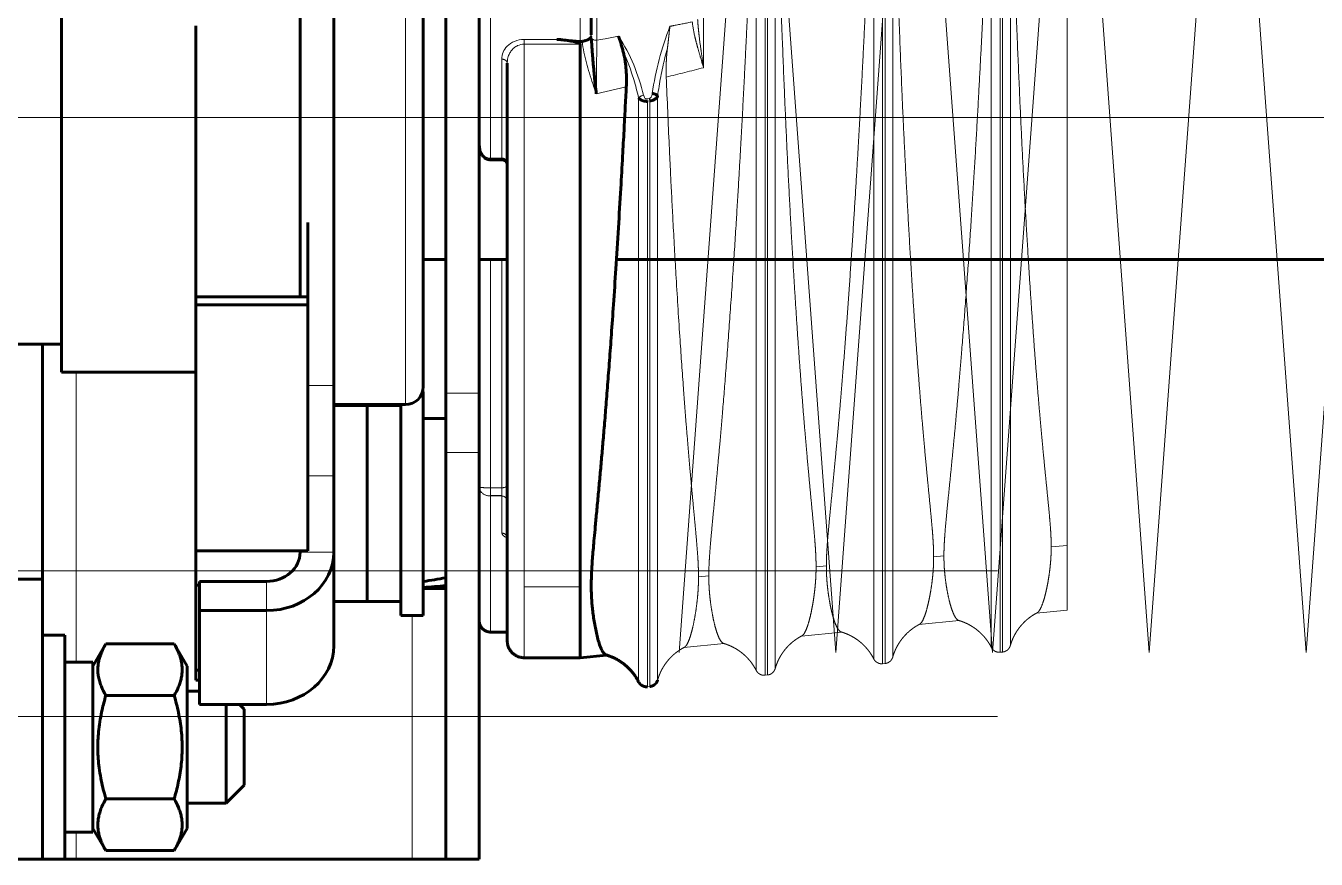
# Model space of a CAD drawing. Header units: millimetres. Extents: x 0 to 840, y 0 to 594.
# Drawn here: x 724.821 to 726.838, y 265.11 to 266.413 of the extents above; entities that cross this region are included whole.
import ezdxf

# ---------------------------------------------------------------- set-up
doc = ezdxf.new("R2010")
doc.units = ezdxf.units.MM
for name, pattern in [('K5LT_AXLED', [19.5, 15, -1.5, 1.5, -1.5]), ('K5LT_BASIC', [0]), ('K5LT_DASHED', [6, 4, -2]), ('K5LT_THIN', [0])]:
    doc.linetypes.add(name, pattern=pattern)
doc.layers.add('Системный слой', color=7, linetype='Continuous')

# ---------------------------------------------------------------- blocks, each defined once
blk = doc.blocks.new('U316')
at = {"layer": 'Системный слой', "color": 30, "linetype": 'K5LT_AXLED', "lineweight": 18, "true_color": 0xff8000}
for p, q in [((720.1001, 266.2698), (726.7776, 266.2698)), ((722.1651, 265.561), (726.3401, 265.561)), ((722.1651, 265.3335), (726.3401, 265.3335))]:
    blk.add_line(p, q, dxfattribs=at)
blk = doc.blocks.new('U328')
at = {"layer": 'Системный слой', "color": 30, "linetype": 'K5LT_AXLED', "lineweight": 18, "true_color": 0xff8000}
for q in [(725.8423, 265.4332), (726.0873, 265.4332)]:
    blk.add_line((725.9648, 267.0957), q, dxfattribs=at)
blk = doc.blocks.new('U329')
at = {"layer": 'Системный слой', "color": 30, "linetype": 'K5LT_AXLED', "lineweight": 18, "true_color": 0xff8000}
for q in [(726.0873, 265.4332), (726.3323, 265.4332)]:
    blk.add_line((726.2098, 267.0957), q, dxfattribs=at)
blk = doc.blocks.new('U330')
at = {"layer": 'Системный слой', "color": 30, "linetype": 'K5LT_AXLED', "lineweight": 18, "true_color": 0xff8000}
for q in [(726.5773, 265.4332), (726.8223, 265.4332)]:
    blk.add_line((726.6998, 267.0957), q, dxfattribs=at)
blk = doc.blocks.new('U331')
at = {"layer": 'Системный слой', "color": 30, "linetype": 'K5LT_AXLED', "lineweight": 18, "true_color": 0xff8000}
for q in [(726.3323, 265.4332), (726.5773, 265.4332)]:
    blk.add_line((726.4548, 267.0957), q, dxfattribs=at)
blk = doc.blocks.new('U332')
at = {"layer": 'Системный слой', "color": 30, "linetype": 'K5LT_AXLED', "lineweight": 18, "true_color": 0xff8000}
for q in [(726.8223, 265.4332), (727.0673, 265.4332)]:
    blk.add_line((726.9448, 267.0957), q, dxfattribs=at)
blk = doc.blocks.new('U333')
at = {"layer": 'Системный слой', "color": 30, "linetype": 'K5LT_AXLED', "lineweight": 18, "true_color": 0xff8000}
for q in [(727.0673, 265.4332), (727.3123, 265.4332)]:
    blk.add_line((727.1898, 267.0957), q, dxfattribs=at)
blk = doc.blocks.new('U334')
at = {"layer": 'Системный слой', "color": 30, "linetype": 'K5LT_AXLED', "lineweight": 18, "true_color": 0xff8000}
for q in [(727.3123, 265.4332), (727.5573, 265.4332)]:
    blk.add_line((727.4348, 267.0957), q, dxfattribs=at)
blk = doc.blocks.new('U327')
at = {"layer": 'Системный слой'}
for name in ['U328', 'U329', 'U331', 'U330', 'U332', 'U333', 'U334']:
    blk.add_blockref(name, (0, 0), dxfattribs=at)

msp = doc.modelspace()

# ---------------------------------------------------------------- linework, layer by layer
at = {"layer": 'Системный слой', "color": 7, "linetype": 'K5LT_DASHED', "lineweight": 18}
for p, q in [((725.9767, 265.39792), (725.9767, 266.89796)), ((725.98049, 265.39829), (725.98049, 266.89768)), ((726.16045, 265.41588), (726.16045, 266.88418)), ((726.16424, 265.41625), (726.16424, 266.88389)), ((726.3442, 265.43383), (726.3442, 266.87039)), ((726.34799, 265.4342), (726.34799, 266.8701)), ((725.96287, 265.4055), (725.96287, 266.77508)), ((725.99259, 265.40841), (725.99259, 266.77328)), ((726.14662, 265.42345), (726.14662, 266.7639)), ((726.17634, 265.42636), (726.17634, 266.7621)), ((726.33037, 265.44141), (726.33037, 266.75272)), ((726.36009, 265.44431), (726.36009, 266.75092)), ((726.44881, 266.63154), (726.44881, 265.60071)), ((725.88059, 266.4404), (725.88059, 266.3474)), ((726.44881, 265.60071), (726.42397, 265.5986)), ((726.44881, 265.60071), (726.44881, 265.49969)), ((726.25631, 265.58434), (726.24022, 265.58297)), ((726.07256, 265.56872), (726.05647, 265.56735)), ((725.88881, 265.55309), (725.87272, 265.55173)), ((726.44881, 265.49969), (726.40107, 265.49502)), ((726.28035, 265.48323), (726.21732, 265.47707)), ((726.0966, 265.46528), (726.03357, 265.45912)), ((725.91285, 265.44733), (725.84982, 265.44117)), ((726.3442, 265.43383), (726.34799, 265.4342)), ((726.16045, 265.41588), (726.16424, 265.41625)), ((725.9767, 265.39792), (725.98049, 265.39829)), ((725.79295, 265.37997), (725.79674, 265.38034))]:
    msp.add_line(p, q, dxfattribs=at)
at = {"layer": 'Системный слой', "color": 7, "linetype": 'K5LT_THIN', "lineweight": 18}
for p, q in [((725.54756, 266.77064), (725.54756, 266.20601)), ((725.68756, 266.38851), (725.68756, 266.77064)), ((725.71381, 266.77699), (725.71381, 266.39021)), ((725.41456, 266.58079), (725.41456, 265.82091)), ((725.60006, 266.39156), (725.65142, 266.39156)), ((725.60006, 266.38417), (725.60006, 266.39156)), ((725.68756, 266.38417), (725.60006, 266.38417)), ((725.60006, 266.38417), (725.60006, 265.53598)), ((725.56506, 266.20601), (725.56506, 266.36082)), ((725.75982, 266.31746), (725.71296, 266.30646)), ((725.80884, 265.39045), (725.80884, 266.30292)), ((725.77912, 265.38755), (725.77912, 266.30033)), ((725.7921, 266.29863), (725.79588, 266.29937)), ((725.79674, 266.29563), (725.79295, 266.29489)), ((725.79295, 265.37997), (725.79295, 266.29489)), ((725.79674, 265.38034), (725.79674, 266.29563)), ((725.53006, 266.22644), (725.53006, 266.22639)), ((725.54756, 266.20601), (725.56506, 266.20601)), ((725.54756, 266.20469), (725.54756, 266.20601)), ((725.54756, 266.20469), (725.56506, 266.20469)), ((725.54756, 266.20356), (725.54756, 266.20469)), ((725.56506, 266.20469), (725.56506, 266.20601)), ((725.56506, 266.20356), (725.56506, 266.20469)), ((725.54756, 266.04754), (725.54756, 265.69081)), ((725.56506, 265.69081), (725.56506, 266.04754)), ((724.90006, 265.87166), (724.90006, 265.41841)), ((725.30256, 265.85066), (725.26223, 265.85066)), ((725.53006, 265.83867), (725.47756, 265.83867)), ((725.53006, 265.74598), (725.47756, 265.74598)), ((725.30256, 265.70952), (725.26223, 265.70952)), ((725.54756, 265.69081), (725.56506, 265.69081)), ((725.54756, 265.69081), (725.54756, 265.67888)), ((725.54756, 265.67888), (725.54756, 265.67805)), ((725.54756, 265.67888), (725.56506, 265.67888)), ((725.54756, 265.67805), (725.54756, 265.46691)), ((725.56506, 265.67805), (725.54756, 265.67805)), ((725.56506, 265.69081), (725.56506, 265.67888)), ((725.56506, 265.67888), (725.56506, 265.67805)), ((725.56506, 265.62016), (725.56506, 265.67805)), ((725.25006, 265.59028), (725.30256, 265.59028)), ((725.19756, 265.4989), (725.19756, 265.54459)), ((725.60006, 265.53598), (725.68756, 265.53598)), ((725.60006, 265.53598), (725.60006, 265.42531)), ((725.19756, 265.35236), (725.19756, 265.4989)), ((725.42506, 265.49134), (725.42506, 265.11041)), ((725.54756, 265.46691), (725.57381, 265.46691)), ((725.54756, 265.46691), (725.54756, 265.46541)), ((724.90006, 265.15241), (724.90006, 265.11041))]:
    msp.add_line(p, q, dxfattribs=at)
at = {"layer": 'Системный слой', "color": 5, "linetype": 'K5LT_BASIC', "lineweight": 60, "true_color": 0x0000ff}
for p, q in [((725.70506, 266.78323), (725.70506, 266.39897)), ((725.25006, 265.98917), (725.25006, 266.69954)), ((725.30256, 265.85066), (725.30256, 266.69954)), ((724.87723, 265.87166), (724.87723, 266.65916)), ((725.47756, 265.83867), (725.47756, 266.64828)), ((725.53006, 265.83867), (725.53006, 266.64828)), ((725.44256, 265.84891), (725.44256, 266.56093)), ((725.44256, 265.99416), (725.44256, 266.45787)), ((725.08723, 265.98917), (725.08723, 266.4129)), ((725.65142, 266.39156), (725.68756, 266.38851)), ((725.68756, 266.38417), (725.68756, 265.53598)), ((725.70349, 266.39368), (725.70333, 266.39351)), ((725.57381, 265.45156), (725.57381, 266.35452)), ((725.57381, 266.20369), (725.57381, 266.35452)), ((725.53006, 266.22644), (725.53006, 266.22639)), ((725.56506, 266.20356), (725.54756, 266.20356)), ((725.57381, 266.20369), (725.57381, 266.20236)), ((725.26223, 265.98917), (725.26223, 266.10567)), ((725.44256, 266.04754), (725.47756, 266.04754)), ((725.53006, 266.04754), (725.57381, 266.04754)), ((725.74445, 266.04754), (747.92686, 266.04754)), ((725.08723, 265.97692), (725.08723, 265.98917)), ((725.26223, 265.98917), (725.08723, 265.98917)), ((725.26223, 265.97692), (725.26223, 265.98917)), ((725.26223, 265.97692), (725.08723, 265.97692)), ((725.08723, 265.59223), (725.08723, 265.97692)), ((725.26223, 265.59223), (725.26223, 265.97692)), ((724.87723, 265.91541), (724.37848, 265.91541)), ((724.84756, 265.91541), (724.84756, 265.54791)), ((725.08723, 265.87166), (724.87723, 265.87166)), ((725.30256, 265.70952), (725.30256, 265.85066)), ((725.44151, 265.84134), (725.44256, 265.84134)), ((725.44256, 265.84134), (725.44256, 265.49134)), ((725.47756, 265.74598), (725.47756, 265.83867)), ((725.53006, 265.74598), (725.53006, 265.83867)), ((725.41456, 265.82091), (725.30256, 265.82091)), ((725.35506, 265.81946), (725.30256, 265.81946)), ((725.35506, 265.51321), (725.35506, 265.81946)), ((725.40756, 265.81946), (725.35506, 265.81946)), ((725.35506, 265.81918), (725.35506, 265.81946)), ((725.35506, 265.51321), (725.35506, 265.81918)), ((725.40756, 265.82091), (725.40756, 265.49134)), ((725.44256, 265.79934), (725.47756, 265.79934)), ((725.47756, 265.11041), (725.47756, 265.74598)), ((725.53006, 265.11041), (725.53006, 265.74598)), ((725.30256, 265.59028), (725.30256, 265.70952)), ((725.26223, 265.59223), (725.08723, 265.59223)), ((725.08723, 265.53894), (725.08723, 265.59223)), ((725.25006, 265.59028), (725.25006, 265.59223)), ((725.30256, 265.59028), (725.30256, 265.44374)), ((725.30256, 265.45104), (725.30256, 265.59028)), ((724.79506, 265.54791), (724.84756, 265.54791)), ((724.84756, 265.11041), (724.84756, 265.54791)), ((725.08723, 265.40577), (725.08723, 265.53894)), ((725.09256, 265.53894), (725.08723, 265.53894)), ((725.09256, 265.4989), (725.09256, 265.54459)), ((725.09256, 265.54459), (725.19756, 265.54459)), ((725.68756, 265.53598), (725.68756, 265.42532)), ((725.44256, 265.53334), (725.47756, 265.53334)), ((725.09256, 265.4989), (725.19756, 265.4989)), ((725.09256, 265.35236), (725.09256, 265.4989)), ((725.35506, 265.51321), (725.30256, 265.51321)), ((725.40756, 265.51321), (725.35506, 265.51321)), ((725.40756, 265.49134), (725.44256, 265.49134)), ((724.84756, 265.46041), (724.88256, 265.46041)), ((724.88256, 265.46041), (724.88256, 265.11041)), ((725.57381, 265.46541), (725.54756, 265.46541)), ((724.92631, 265.41229), (724.94639, 265.44707)), ((724.94639, 265.44707), (725.05323, 265.44707)), ((725.05323, 265.44707), (725.07331, 265.41229)), ((725.30256, 265.44864), (725.30256, 265.45104)), ((724.88256, 265.41841), (724.92631, 265.41841)), ((724.92631, 265.41841), (724.92631, 265.15241)), ((725.68756, 265.42531), (725.60006, 265.42531)), ((725.7291, 265.42937), (725.68756, 265.42531)), ((725.07331, 265.15854), (725.07331, 265.41229)), ((725.08723, 265.39041), (725.08723, 265.40577)), ((725.09256, 265.40577), (725.08723, 265.40577)), ((725.09256, 265.39041), (725.08723, 265.39041)), ((724.94639, 265.36624), (725.05323, 265.36624)), ((725.07331, 265.37291), (725.09256, 265.37291)), ((725.19756, 265.35236), (725.09256, 265.35236)), ((725.13456, 265.3391), (725.13456, 265.35236)), ((725.13456, 265.19791), (725.13456, 265.3391)), ((725.15511, 265.35236), (725.16256, 265.34491)), ((725.16256, 265.34491), (725.16256, 265.32192)), ((725.16256, 265.32192), (725.16256, 265.22591)), ((725.13456, 265.19791), (725.16256, 265.22591)), ((724.94639, 265.20459), (725.05323, 265.20459)), ((725.07331, 265.19791), (725.13456, 265.19791)), ((724.88256, 265.15241), (724.92631, 265.15241)), ((724.92631, 265.15854), (724.94639, 265.12376)), ((725.05323, 265.12376), (725.07331, 265.15854)), ((724.94639, 265.12376), (725.05323, 265.12376)), ((724.79506, 265.11041), (724.84756, 265.11041)), ((724.84756, 265.11041), (724.88256, 265.11041)), ((724.84756, 265.11041), (724.90006, 265.11041)), ((724.90006, 265.11041), (725.42506, 265.11041)), ((725.42506, 265.11041), (725.47756, 265.11041)), ((725.53006, 265.11041), (725.47756, 265.11041))]:
    msp.add_line(p, q, dxfattribs=at)
at = {"layer": 'Системный слой', "color": 30, "linetype": 'K5LT_AXLED', "lineweight": 18, "true_color": 0xff8000}
msp.add_line((718.71756, 266.26979), (770.93005, 266.26979), dxfattribs=at)
at = {"layer": 'Системный слой', "color": 5, "linetype": 'K5LT_BASIC', "lineweight": 60, "true_color": 0x0000ff}
for centre, radius, start, end in [((725.68875, 266.40248), 0.01403, 265.13092, 278.60316), ((725.41456, 265.84891), 0.028, 270, 0)]:
    msp.add_arc(centre, radius, start, end, dxfattribs=at)
at = {"layer": 'Системный слой', "color": 7, "linetype": 'K5LT_THIN', "lineweight": 18}
for centre, radius, start, end in [((755.34039, 266.04736), 29.62857, 179.336981, 179.498952), ((725.72394, 266.28116), 0.07036, 11.2485, 14.37346), ((725.72787, 266.28191), 0.07022, 11.27441, 14.39955)]:
    msp.add_arc(centre, radius, start, end, dxfattribs=at)
at = {"layer": 'Системный слой', "color": 5, "linetype": 'K5LT_BASIC', "lineweight": 60, "true_color": 0x0000ff}
for centre, major_axis, ratio, start_param, end_param in [((725.19756, 265.59028), (0.0525, 0), 0.8702783, 4.712389, 6.2831853), ((725.19756, 265.59028), (0.105, 0), 0.8702783, 4.712389, 6.2831853), ((725.41966, 265.66634), (0.36501, 0.05144), 0.3360168, 4.7277641, 4.8241751), ((725.5092, 265.66634), (0.36501, 0.05144), 0.3360168, 4.4816555, 4.5783551), ((725.19756, 265.44374), (0.105, 0), 0.8702783, 4.712389, 6.2831853)]:
    msp.add_ellipse(centre, major_axis=major_axis, ratio=ratio, start_param=start_param, end_param=end_param, dxfattribs=at)
at = {"layer": 'Системный слой', "color": 7, "linetype": 'K5LT_DASHED', "lineweight": 18}
for points, knots in [([(725.88881, 265.55309), (725.88881, 265.5562), (725.88889, 265.5627), (725.88932, 265.57372), (725.89012, 265.58702), (725.89149, 265.60464), (725.89361, 265.628), (725.89639, 265.65686), (725.89947, 265.68886), (725.90271, 265.72338), (725.90632, 265.76323), (725.91061, 265.81309), (725.91571, 265.87603), (725.92125, 265.94986), (725.92667, 266.0279), (725.93139, 266.10128), (725.93529, 266.16564), (725.93847, 266.22118), (725.94127, 266.27226), (725.9439, 266.32229), (725.94644, 266.37286), (725.94889, 266.4239), (725.95125, 266.47533), (725.95347, 266.52613), (725.95553, 266.57543), (725.95739, 266.62237), (725.95906, 266.66617), (725.96045, 266.70429), (725.96152, 266.73509), (725.96229, 266.75774), (725.9627, 266.77001), (725.96287, 266.77508)], [0, 0, 0, 0, 0.5382859, 1.0757635, 1.6706705, 2.3929289, 3.3241449, 4.3677947, 5.4051982, 6.3813879, 7.4447326, 8.7702029, 10.3892509, 12.2297133, 14.0795086, 15.7757178, 17.1757775, 18.3697817, 19.4706051, 20.5867136, 21.718107, 22.8571429, 24, 25.1428571, 26.2857143, 27.4285714, 28.5714286, 29.7142857, 30.6666667, 31.4285714, 32, 32, 32, 32]), ([(725.99259, 266.77328), (725.99314, 266.74559), (725.99409, 266.70206), (725.99576, 266.63561), (725.99753, 266.57198), (726.0001, 266.48941), (726.00334, 266.39864), (726.00682, 266.31238), (726.01015, 266.23751), (726.01348, 266.16884), (726.01705, 266.10106), (726.02054, 266.03997), (726.0239, 265.9854), (726.02704, 265.93741), (726.03024, 265.89143), (726.03342, 265.84847), (726.03653, 265.80887), (726.03946, 265.77357), (726.04223, 265.74174), (726.04478, 265.71354), (726.04719, 265.68785), (726.04955, 265.66317), (726.05173, 265.64044), (726.05352, 265.62093), (726.05473, 265.60639), (726.05551, 265.59527), (726.05601, 265.58636), (726.0563, 265.57891), (726.05643, 265.57338), (726.05646, 265.56982), (726.05647, 265.56796), (726.05647, 265.56745), (726.05647, 265.56735)], [0, 0, 0, 0, 2.3571429, 3.5357143, 5.1071429, 7.0714286, 9.4285714, 11.3928571, 12.9642857, 14.5357143, 16.1071429, 17.6785714, 18.8571429, 20.0357143, 21.1924603, 22.327381, 23.4186508, 24.4880952, 25.4724206, 26.3934524, 27.2097222, 27.9845238, 28.8082931, 29.5195222, 30.118211, 30.5541611, 31.0097542, 31.4830864, 31.9526113, 32.3641019, 32.7194618, 33, 33, 33, 33]), ([(726.07256, 265.56872), (726.07256, 265.57173), (726.07264, 265.57803), (726.07306, 265.58871), (726.07385, 265.6016), (726.07521, 265.61867), (726.0773, 265.64131), (726.08006, 265.66932), (726.08304, 265.69962), (726.08589, 265.72929), (726.08859, 265.75822), (726.09151, 265.79046), (726.09502, 265.83083), (726.09911, 265.88045), (726.10347, 265.93656), (726.10772, 265.99466), (726.11179, 266.05363), (726.11559, 266.112), (726.11909, 266.1687), (726.12219, 266.22143), (726.125, 266.27144), (726.12763, 266.32043), (726.13017, 266.36993), (726.13262, 266.4199), (726.13498, 266.47023), (726.13721, 266.51996), (726.13926, 266.56823), (726.14113, 266.6142), (726.1428, 266.6571), (726.14419, 266.69447), (726.14527, 266.72466), (726.14604, 266.74688), (726.14645, 266.75892), (726.14662, 266.7639)], [0, 0, 0, 0, 0.5707763, 1.1406657, 1.7713629, 2.5368932, 3.5236118, 4.6292852, 5.7283501, 6.6745739, 7.5124867, 8.4114265, 9.5618437, 10.9906599, 12.4980677, 13.9777981, 15.4064337, 16.8739216, 18.2447662, 19.5154194, 20.6862812, 21.8729334, 23.0753762, 24.2857143, 25.5, 26.7142857, 27.9285714, 29.1428571, 30.3571429, 31.5714286, 32.5833333, 33.3928571, 34, 34, 34, 34]), ([(726.17634, 266.7621), (726.17689, 266.73501), (726.17784, 266.69242), (726.17951, 266.6274), (726.18128, 266.56516), (726.18385, 266.48438), (726.18708, 266.3956), (726.19057, 266.31122), (726.1939, 266.23799), (726.19723, 266.17083), (726.2008, 266.10454), (726.2043, 266.0448), (726.20765, 265.99143), (726.2108, 265.94449), (726.214, 265.89953), (726.21719, 265.85753), (726.2203, 265.81882), (726.22322, 265.78433), (726.22599, 265.75325), (726.22854, 265.7257), (726.23095, 265.70061), (726.23331, 265.67651), (726.23549, 265.65432), (726.23727, 265.63532), (726.23847, 265.62117), (726.23925, 265.61038), (726.23975, 265.6017), (726.24004, 265.5944), (726.24017, 265.58894), (726.24021, 265.58539), (726.24022, 265.58355), (726.24022, 265.58306), (726.24022, 265.58297)], [0, 0, 0, 0, 2.3571429, 3.5357143, 5.1071429, 7.0714286, 9.4285714, 11.3928571, 12.9642857, 14.5357143, 16.1071429, 17.6785714, 18.8571429, 20.0357143, 21.1924603, 22.327381, 23.4186508, 24.4880952, 25.4724206, 26.3934524, 27.2097222, 27.9845238, 28.8071235, 29.5160134, 30.1111934, 30.5424651, 30.9933798, 31.4643728, 31.9362369, 32.3529907, 32.7141986, 33, 33, 33, 33]), ([(726.25631, 265.58434), (726.25631, 265.58725), (726.25639, 265.59333), (726.2568, 265.60362), (726.25757, 265.61604), (726.2589, 265.63249), (726.26095, 265.65431), (726.26367, 265.68137), (726.26672, 265.7116), (726.26985, 265.74338), (726.27304, 265.7769), (726.27638, 265.8134), (726.28004, 265.85532), (726.28425, 265.90603), (726.28904, 265.96751), (726.2941, 266.03721), (726.29892, 266.10847), (726.30322, 266.17661), (726.30711, 266.24208), (726.31065, 266.30535), (726.31384, 266.36579), (726.31661, 266.42108), (726.31907, 266.47275), (726.32129, 266.52163), (726.32333, 266.56867), (726.32516, 266.61305), (726.32677, 266.65403), (726.3281, 266.68922), (726.32912, 266.71721), (726.32984, 266.73747), (726.33022, 266.74828), (726.33037, 266.75272)], [0, 0, 0, 0, 0.5366761, 1.0725047, 1.6654681, 2.3851155, 3.3125623, 4.3517361, 5.3847028, 6.3575944, 7.3240317, 8.3483545, 9.4429767, 10.7224685, 12.3047903, 14.064353, 15.7655094, 17.2928154, 18.7399505, 20.2197897, 21.59463, 22.8571429, 24, 25.1428571, 26.2857143, 27.4285714, 28.5714286, 29.7142857, 30.6666667, 31.4285714, 32, 32, 32, 32]), ([(726.36009, 266.75092), (726.36064, 266.72442), (726.36159, 266.68278), (726.36326, 266.61921), (726.36503, 266.55834), (726.3676, 266.47937), (726.37083, 266.39257), (726.37431, 266.31008), (726.37765, 266.23848), (726.38098, 266.17282), (726.38455, 266.10802), (726.38805, 266.04962), (726.39141, 265.99745), (726.39456, 265.95157), (726.39776, 265.90762), (726.40095, 265.86657), (726.40406, 265.82877), (726.40698, 265.79509), (726.40975, 265.76475), (726.41231, 265.73786), (726.41471, 265.71336), (726.41707, 265.68983), (726.41925, 265.66819), (726.42103, 265.64969), (726.42223, 265.63578), (726.42303, 265.62493), (726.42354, 265.6161), (726.42381, 265.60915), (726.42393, 265.60424), (726.42396, 265.60109), (726.42397, 265.59923), (726.42397, 265.59869), (726.42397, 265.5986)], [0, 0, 0, 0, 2.3571429, 3.5357143, 5.1071429, 7.0714286, 9.4285714, 11.3928571, 12.9642857, 14.5357143, 16.1071429, 17.6785714, 18.8571429, 20.0357143, 21.1924603, 22.327381, 23.4186508, 24.4880952, 25.4724206, 26.3934524, 27.2097222, 27.9845238, 28.8058254, 29.5121191, 30.1034049, 30.5496115, 31.0312229, 31.525747, 31.9487948, 32.3208582, 32.6624292, 33, 33, 33, 33]), ([(725.87136, 266.42295), (725.87152, 266.42015), (725.8719, 266.41461), (725.87266, 266.40637), (725.87401, 266.39385), (725.87582, 266.38009), (725.87828, 266.36312), (725.87975, 266.35329), (725.88059, 266.3474)], [0, 0, 0, 0, 1.0297514, 2.0282955, 2.9956323, 5.551145, 6.9421733, 9, 9, 9, 9]), ([(725.8242, 266.37819), (725.82457, 266.38113), (725.82509, 266.3855), (725.82577, 266.39172), (725.82633, 266.39692), (725.82709, 266.40391), (725.82769, 266.40894), (725.8281, 266.41209)], [0, 0, 0, 0, 2, 3, 4.3333333, 5.6666667, 8, 8, 8, 8]), ([(725.8281, 266.41209), (725.83023, 266.41251), (725.83236, 266.41293), (725.83449, 266.41335), (725.84399, 266.41524), (725.85348, 266.41715), (725.86298, 266.41908)], [0, 0, 0, 0, 0.1831058, 0.1831058, 0.1831058, 1, 1, 1, 1]), ([(725.88059, 266.3474), (725.8793, 266.35189), (725.87677, 266.36043), (725.87317, 266.37261), (725.86995, 266.38408), (725.866, 266.39966), (725.8638, 266.41131), (725.86298, 266.41908)], [0, 0, 0, 0, 1.4594093, 2.7782284, 3.9858561, 5.2528411, 8, 8, 8, 8]), ([(725.82234, 266.33265), (725.82217, 266.33684), (725.82205, 266.34345), (725.8222, 266.35266), (725.82252, 266.36014), (725.82313, 266.36876), (725.82375, 266.37468), (725.8242, 266.37819)], [0, 0, 0, 0, 2.1481481, 3.4074074, 4.8148148, 6.0925926, 8, 8, 8, 8]), ([(725.82234, 266.33265), (725.8238, 266.29666), (725.82612, 266.24297), (725.82975, 266.16665), (725.8333, 266.09729), (725.83805, 266.01277), (725.84344, 265.92678), (725.84873, 265.85145), (725.85295, 265.79653), (725.85633, 265.75519), (725.85914, 265.72249), (725.86174, 265.6935), (725.86404, 265.66858), (725.86609, 265.64662), (725.86803, 265.62586), (725.86979, 265.60642), (725.87119, 265.58896), (725.87203, 265.57581), (725.87248, 265.56589), (725.87268, 265.55836), (725.87272, 265.55384), (725.87272, 265.55173)], [0, 0, 0, 0, 2.4444444, 3.6666667, 5.2962963, 7.3333333, 9.7777778, 11.7718107, 13.3154321, 14.3656379, 15.3728395, 16.2691358, 17.0975309, 17.8331276, 18.5438272, 19.358642, 20.0987654, 20.7641975, 21.2010288, 21.612963, 22, 22, 22, 22]), ([(726.42397, 265.5986), (726.42397, 265.59702), (726.42394, 265.59333), (726.42377, 265.58698), (726.42336, 265.57906), (726.42262, 265.57018), (726.42159, 265.561), (726.42033, 265.55208), (726.41889, 265.54342), (726.41729, 265.53509), (726.41546, 265.52681), (726.41325, 265.51823), (726.41039, 265.50907), (726.40674, 265.50047), (726.40376, 265.49658), (726.40203, 265.49553), (726.40177, 265.4954)], [0, 0, 0, 0, 0.5113944, 1.1926064, 2.0429887, 3.0612467, 4.0769156, 5.1006807, 6.1445217, 7.2311035, 8.3617208, 9.705703, 11.4213652, 13.7184966, 16.4986594, 17, 17, 17, 17]), ([(726.24022, 265.58297), (726.24022, 265.58134), (726.24019, 265.57751), (726.24001, 265.57092), (726.23959, 265.56271), (726.23884, 265.55353), (726.23778, 265.54405), (726.23651, 265.53485), (726.23504, 265.52593), (726.23341, 265.51737), (726.23155, 265.50886), (726.2293, 265.50002), (726.22645, 265.49089), (726.22308, 265.48293), (726.22018, 265.47886), (726.21847, 265.47767), (726.21799, 265.47743)], [0, 0, 0, 0, 0.5151573, 1.2014709, 2.0583781, 3.0847533, 4.1088774, 5.1417821, 6.1956245, 7.2935935, 8.4368145, 9.8037057, 11.568183, 13.7684063, 16.0868246, 17, 17, 17, 17]), ([(726.27954, 265.48347), (726.2787, 265.48372), (726.27679, 265.48485), (726.27391, 265.4885), (726.27093, 265.49442), (726.2682, 265.50175), (726.26566, 265.51032), (726.26322, 265.52038), (726.261, 265.53153), (726.25922, 265.54276), (726.25804, 265.55229), (726.25727, 265.56031), (726.25678, 265.56724), (726.2565, 265.57322), (726.25637, 265.57793), (726.25632, 265.58137), (726.25631, 265.58363), (726.25631, 265.58427), (726.25631, 265.58434)], [0, 0, 0, 0, 1.5180738, 3.4693594, 5.2653387, 6.9458336, 8.4351822, 9.8488687, 11.3427168, 12.6220426, 13.686846, 14.4635341, 15.2860958, 16.1181737, 16.8619696, 17.5642353, 18.2717229, 19, 19, 19, 19]), ([(726.05647, 265.56735), (726.05647, 265.56565), (726.05644, 265.56168), (726.05626, 265.55486), (726.05582, 265.54637), (726.05506, 265.53689), (726.05398, 265.52711), (726.05268, 265.51763), (726.0512, 265.50846), (726.04955, 265.49967), (726.04766, 265.49094), (726.04547, 265.48225), (726.04287, 265.47376), (726.04002, 265.46667), (726.03709, 265.46167), (726.03517, 265.45994), (726.03422, 265.45946)], [0, 0, 0, 0, 0.5187145, 1.2098517, 2.0729295, 3.1069838, 4.1391097, 5.1806687, 6.2439865, 7.3527503, 8.5079241, 9.8910186, 11.5105025, 13.3862064, 15.1923597, 17, 17, 17, 17]), ([(726.09581, 265.46551), (726.09488, 265.46579), (726.09287, 265.46707), (726.0899, 265.47109), (726.08695, 265.47727), (726.08424, 265.48487), (726.08172, 265.49374), (726.07928, 265.50414), (726.07709, 265.51562), (726.07535, 265.52707), (726.07423, 265.5365), (726.07353, 265.54406), (726.0731, 265.55019), (726.07283, 265.55546), (726.07267, 265.55983), (726.0726, 265.56335), (726.07257, 265.56603), (726.07256, 265.5682), (726.07256, 265.56877), (726.07256, 265.56872)], [0, 0, 0, 0, 1.7602864, 3.7961542, 5.6699836, 7.4233228, 8.97723, 10.4521955, 12.0008212, 13.3156494, 14.3966804, 15.1272264, 15.8589692, 16.5571913, 17.1920341, 17.8117366, 18.4305245, 19.0218495, 20, 20, 20, 20]), ([(725.87272, 265.55173), (725.87272, 265.54928), (725.87267, 265.54439), (725.87243, 265.53709), (725.87198, 265.52897), (725.87118, 265.51921), (725.86983, 265.50717), (725.8679, 265.49393), (725.86547, 265.48069), (725.86274, 265.46852), (725.85977, 265.45796), (725.85662, 265.44952), (725.85348, 265.44389), (725.85143, 265.44198), (725.85044, 265.4415)], [0, 0, 0, 0, 0.6295506, 1.2649304, 1.9061394, 2.7805153, 3.9055456, 5.2928886, 6.7501818, 8.277425, 9.8979349, 11.588395, 13.3488051, 15, 15, 15, 15]), ([(725.91207, 265.44756), (725.91115, 265.44783), (725.90917, 265.4491), (725.90623, 265.45313), (725.9033, 265.45932), (725.90058, 265.46705), (725.89803, 265.47615), (725.8956, 265.48673), (725.89343, 265.49829), (725.89173, 265.50954), (725.89055, 265.51943), (725.88981, 265.52745), (725.88935, 265.53409), (725.88907, 265.5396), (725.88892, 265.54425), (725.88884, 265.54802), (725.88881, 265.55091), (725.88881, 265.55271), (725.88881, 265.55311), (725.88881, 265.55309)], [0, 0, 0, 0, 1.7459601, 3.7417167, 5.6294448, 7.3565152, 8.9506275, 10.4766978, 11.9234686, 13.2395175, 14.2842502, 15.1377794, 15.869634, 16.5769022, 17.2511726, 17.9094709, 18.5812244, 19.2810067, 20, 20, 20, 20])]:
    msp.add_open_spline(points, degree=3, knots=knots, dxfattribs=at)
at = {"layer": 'Системный слой', "color": 7, "linetype": 'K5LT_THIN', "lineweight": 18}
for points in [[(725.80042, 266.30705), (725.80539, 266.34282), (725.81482, 266.37797), (725.8281, 266.41209)], [(725.7054, 266.39333), (725.70498, 266.39348), (725.70434, 266.3936), (725.70349, 266.39368)], [(725.70506, 266.39897), (725.70506, 266.39822), (725.70513, 266.39746), (725.70527, 266.39672)], [(725.70527, 266.39672), (725.70531, 266.39559), (725.70535, 266.39446), (725.7054, 266.39333)], [(725.57373, 265.61255), (725.56779, 265.61477), (725.56506, 265.61746), (725.56506, 265.62016)]]:
    msp.add_open_spline(points, degree=3, dxfattribs=at)
for points, knots in [([(725.56506, 266.36082), (725.56506, 266.3681), (725.56783, 266.37531), (725.57982, 266.38719), (725.58951, 266.39156), (725.60006, 266.39156)], [0, 0, 0, 0, 0.5, 0.5, 1, 1, 1, 1]), ([(725.60006, 266.38417), (725.59648, 266.38418), (725.59194, 266.38305), (725.58714, 266.38043), (725.58467, 266.37867), (725.58261, 266.37684), (725.58088, 266.37497), (725.57934, 266.37296), (725.57791, 266.37069), (725.57653, 266.36798), (725.57525, 266.36464), (725.57435, 266.36102), (725.57389, 266.35754), (725.57381, 266.35544), (725.57381, 266.35452)], [0, 0, 0, 0, 3.1415454, 4.2039199, 5.1715434, 6.0630868, 6.923256, 7.7621889, 8.7030502, 9.8009799, 11.0755092, 12.6496254, 13.9676786, 15, 15, 15, 15]), ([(725.71296, 266.30646), (725.70922, 266.31716), (725.70368, 266.33333), (725.69584, 266.36069), (725.69233, 266.37737), (725.69085, 266.38862)], [0, 0, 0, 0, 2.3999995, 3.5999993, 6, 6, 6, 6]), ([(725.70506, 266.39897), (725.70506, 266.39822), (725.70492, 266.39709), (725.70433, 266.39525), (725.70378, 266.39419), (725.70333, 266.39351)], [0, 0, 0, 0, 2.3999995, 3.5999993, 6, 6, 6, 6]), ([(725.71381, 266.39021), (725.71313, 266.39021), (725.71185, 266.39029), (725.7101, 266.39058), (725.70861, 266.39102), (725.70734, 266.39158), (725.70617, 266.39234), (725.70562, 266.39296), (725.7054, 266.39333)], [0, 0, 0, 0, 1.6229361, 3.0688085, 4.3930608, 5.7505499, 7.1250114, 9, 9, 9, 9]), ([(725.71381, 266.39021), (725.71807, 266.391), (725.72234, 266.39179), (725.73362, 266.3939), (725.74063, 266.39521), (725.74765, 266.39654)], [0, 0, 0, 0, 0.3778973, 0.3778973, 1, 1, 1, 1]), ([(725.74765, 266.39654), (725.75751, 266.38243), (725.765, 266.36723), (725.77775, 266.33627), (725.78287, 266.32046), (725.78691, 266.30436)], [0, 0, 0, 0, 0.5, 0.5, 1, 1, 1, 1]), ([(725.77912, 266.30033), (725.77801, 266.30525), (725.77568, 266.31479), (725.77182, 266.32839), (725.76785, 266.34067), (725.76258, 266.35523), (725.75823, 266.36557), (725.75509, 266.37228)], [0, 0, 0, 0, 1.5999997, 3.1099373, 4.4696009, 5.6789905, 8, 8, 8, 8]), ([(725.8242, 266.37819), (725.82282, 266.37324), (725.82018, 266.36332), (725.81667, 266.34839), (725.81359, 266.33344), (725.81094, 266.3183), (725.80949, 266.30811), (725.80884, 266.30292)], [0, 0, 0, 0, 1.5999997, 3.1979854, 4.7862026, 6.3646512, 8, 8, 8, 8]), ([(725.57381, 266.35452), (725.57381, 266.35503), (725.57364, 266.35599), (725.57299, 266.35728), (725.57208, 266.35835), (725.57092, 266.35925), (725.56952, 266.35999), (725.568, 266.36049), (725.5665, 266.36076), (725.56552, 266.36082), (725.56506, 266.36082)], [0, 0, 0, 0, 1.7091194, 3.1999565, 4.5271743, 5.8884543, 7.2930028, 8.652642, 9.8913765, 11, 11, 11, 11]), ([(725.77912, 266.30033), (725.77937, 266.30066), (725.77996, 266.30129), (725.78112, 266.30215), (725.78248, 266.30292), (725.78439, 266.30374), (725.78595, 266.30417), (725.78691, 266.30436)], [0, 0, 0, 0, 1.488801, 2.8664032, 4.1943907, 5.633577, 8, 8, 8, 8]), ([(725.78691, 266.30436), (725.78695, 266.3042), (725.78699, 266.30405), (725.78704, 266.3039), (725.78735, 266.30278), (725.78779, 266.30166), (725.78846, 266.30066), (725.78878, 266.30018), (725.78917, 266.29971), (725.78964, 266.29933), (725.78992, 266.29911), (725.79023, 266.29891), (725.79057, 266.29878), (725.79081, 266.29868), (725.79106, 266.29862), (725.79132, 266.29859), (725.79158, 266.29856), (725.79185, 266.29858), (725.7921, 266.29863)], [0, 0, 0, 0, 0.0585687, 0.0585687, 0.0585687, 0.4964387, 0.4964387, 0.4964387, 0.7071602, 0.7071602, 0.7071602, 0.8303931, 0.8303931, 0.8303931, 0.9150687, 0.9150687, 0.9150687, 1, 1, 1, 1]), ([(725.79588, 266.29937), (725.79609, 266.29941), (725.7963, 266.29948), (725.79649, 266.29956), (725.79696, 266.29977), (725.79737, 266.30008), (725.79772, 266.30043), (725.79806, 266.30077), (725.79835, 266.30115), (725.7986, 266.30154), (725.79942, 266.30283), (725.79989, 266.30429), (725.8002, 266.30574), (725.80029, 266.30617), (725.80036, 266.30661), (725.80042, 266.30705)], [0, 0, 0, 0, 0.0613207, 0.0613207, 0.0613207, 0.2133355, 0.2133355, 0.2133355, 0.3624585, 0.3624585, 0.3624585, 0.8544461, 0.8544461, 0.8544461, 1, 1, 1, 1]), ([(725.53006, 266.22639), (725.53006, 266.22536), (725.5302, 266.2233), (725.5308, 266.22029), (725.53171, 266.21763), (725.53283, 266.21531), (725.53411, 266.21329), (725.53557, 266.21149), (725.53717, 266.20994), (725.53891, 266.20863), (725.54074, 266.20757), (725.54267, 266.20677), (725.54498, 266.20616), (725.54661, 266.20601), (725.54756, 266.20601)], [0, 0, 0, 0, 1.6081926, 3.100732, 4.4303285, 5.5744623, 6.6962614, 7.7878589, 8.8717748, 9.9306119, 11.0282998, 12.1300728, 13.2643214, 15, 15, 15, 15]), ([(725.57381, 266.19971), (725.57381, 266.20022), (725.57364, 266.20118), (725.57299, 266.20247), (725.57208, 266.20354), (725.57092, 266.20444), (725.56952, 266.20518), (725.568, 266.20568), (725.5665, 266.20595), (725.56552, 266.20601), (725.56506, 266.20601)], [0, 0, 0, 0, 1.7091194, 3.1999565, 4.5271744, 5.8884543, 7.2930029, 8.6526421, 9.8913766, 11, 11, 11, 11]), ([(725.53006, 265.69202), (725.53006, 265.69196), (725.53016, 265.69185), (725.53063, 265.6917), (725.53134, 265.69155), (725.53228, 265.69142), (725.53347, 265.69129), (725.53486, 265.69118), (725.53638, 265.69108), (725.538, 265.691), (725.53973, 265.69093), (725.54159, 265.69088), (725.54354, 265.69084), (725.54556, 265.69081), (725.54689, 265.69081), (725.54756, 265.69081)], [0, 0, 0, 0, 1.5730702, 2.9409757, 4.1421931, 5.3650467, 6.5877476, 7.7899021, 8.9281785, 10.0243655, 11.1273095, 12.2783257, 13.4761494, 14.7104219, 16, 16, 16, 16]), ([(725.54756, 265.67805), (725.54681, 265.67805), (725.54537, 265.67812), (725.54326, 265.67844), (725.5413, 265.67894), (725.53941, 265.67962), (725.53758, 265.6805), (725.5359, 265.68156), (725.53438, 265.68277), (725.53306, 265.68413), (725.53195, 265.68561), (725.53109, 265.68719), (725.53048, 265.68881), (725.53013, 265.69043), (725.53006, 265.6915), (725.53006, 265.69202)], [0, 0, 0, 0, 1.4542361, 2.7232369, 3.8755775, 5.0543548, 6.2595689, 7.4428253, 8.613968, 9.80679, 11.0026852, 12.2510612, 13.4787733, 14.7341241, 16, 16, 16, 16]), ([(725.56506, 265.69081), (725.56577, 265.69081), (725.5671, 265.69089), (725.56888, 265.69121), (725.57037, 265.69166), (725.57163, 265.69223), (725.57265, 265.69292), (725.57335, 265.69367), (725.57373, 265.69441), (725.57381, 265.69489), (725.57381, 265.69512)], [0, 0, 0, 0, 1.7091194, 3.1999565, 4.5271744, 5.8884543, 7.2930029, 8.652642, 9.8913766, 11, 11, 11, 11]), ([(725.56506, 265.67805), (725.56577, 265.67805), (725.5671, 265.67789), (725.56888, 265.67726), (725.57037, 265.67638), (725.57163, 265.67526), (725.57265, 265.67391), (725.57335, 265.67244), (725.57373, 265.67099), (725.57381, 265.67004), (725.57381, 265.6696)], [0, 0, 0, 0, 1.7091194, 3.1999565, 4.5271744, 5.8884543, 7.2930029, 8.6526421, 9.8913766, 11, 11, 11, 11]), ([(725.56506, 265.62016), (725.56577, 265.62016), (725.5671, 265.62), (725.56888, 265.61937), (725.57037, 265.61849), (725.57163, 265.61737), (725.57265, 265.61602), (725.57335, 265.61455), (725.57373, 265.6131), (725.57381, 265.61215), (725.57381, 265.61171)], [0, 0, 0, 0, 1.7091194, 3.1999565, 4.5271744, 5.8884543, 7.2930028, 8.652642, 9.8913766, 11, 11, 11, 11]), ([(725.54756, 265.46691), (725.54637, 265.4669), (725.54413, 265.46713), (725.54109, 265.46801), (725.53847, 265.46928), (725.53614, 265.4709), (725.53409, 265.47289), (725.53241, 265.4752), (725.53115, 265.47772), (725.53027, 265.48061), (725.53006, 265.48267), (725.53006, 265.48381)], [0, 0, 0, 0, 1.5614761, 2.9241485, 4.1406521, 5.3872988, 6.6710189, 7.9362276, 9.2045628, 10.4539056, 12, 12, 12, 12])]:
    msp.add_open_spline(points, degree=3, knots=knots, dxfattribs=at)
at = {"layer": 'Системный слой', "color": 5, "linetype": 'K5LT_BASIC', "lineweight": 60, "true_color": 0x0000ff}
for points, knots in [([(725.65142, 266.39156), (725.65897, 266.39142), (725.67345, 266.38936), (725.68671, 266.38587), (725.68651, 266.38538), (725.68739, 266.38485), (725.68742, 266.38462), (725.68754, 266.3844), (725.68755, 266.38426), (725.68756, 266.3842), (725.68756, 266.38417)], [0, 0, 0, 0, 1.974359, 3.6666667, 4.7948718, 6.2051282, 7.6153846, 9.025641, 10.1538462, 11, 11, 11, 11]), ([(725.70333, 266.39351), (725.70282, 266.393), (725.70193, 266.3923), (725.70048, 266.39147), (725.69935, 266.39093), (725.69826, 266.39049), (725.69727, 266.39013), (725.69632, 266.38982), (725.69522, 266.38951), (725.69399, 266.3892), (725.69252, 266.38889), (725.69147, 266.38871), (725.69085, 266.38862)], [0, 0, 0, 0, 2.7857143, 4.0238095, 5.244709, 6.4484127, 7.3082011, 8.1507937, 9.1825397, 10.3862434, 11.521164, 13, 13, 13, 13]), ([(725.7054, 266.39333), (725.70557, 266.38937), (725.70595, 266.38202), (725.70664, 266.37203), (725.70729, 266.3637), (725.70788, 266.35677), (725.70844, 266.35053), (725.70901, 266.34447), (725.70965, 266.33784), (725.71047, 266.32982), (725.71158, 266.31924), (725.71245, 266.3112), (725.71296, 266.30646)], [0, 0, 0, 0, 1.8553677, 3.4133727, 4.5809169, 5.64064, 6.5368315, 7.3789003, 8.3441695, 9.4799524, 10.9261312, 13, 13, 13, 13]), ([(725.75509, 266.37228), (725.75564, 266.3702), (725.75647, 266.36666), (725.75752, 266.36126), (725.75836, 266.35593), (725.75911, 266.34973), (725.75969, 266.34292), (725.76004, 266.33583), (725.76016, 266.32733), (725.76001, 266.32124), (725.75982, 266.31746)], [0, 0, 0, 0, 1.320679, 2.2271605, 3.3551698, 4.591821, 5.9948302, 7.4436728, 8.8, 11, 11, 11, 11]), ([(725.70506, 265.53747), (725.70506, 265.53891), (725.70508, 265.54237), (725.7052, 265.54871), (725.70552, 265.55728), (725.7061, 265.56785), (725.70696, 265.58006), (725.70804, 265.59333), (725.70937, 265.60841), (725.71102, 265.62633), (725.71309, 265.64833), (725.71546, 265.67353), (725.71796, 265.70062), (725.72041, 265.72782), (725.72283, 265.75553), (725.72531, 265.78485), (725.72794, 265.81687), (725.73071, 265.85193), (725.7336, 265.88994), (725.73665, 265.93183), (725.74, 265.97966), (725.74371, 266.03545), (725.74754, 266.09627), (725.75105, 266.15528), (725.75393, 266.20611), (725.7562, 266.24781), (725.7581, 266.28385), (725.75926, 266.30637), (725.75982, 266.31746)], [0, 0, 0, 0, 0.371185, 0.8653183, 1.4816198, 2.2185293, 2.9523186, 3.6898125, 4.4393959, 5.311634, 6.3227124, 7.4880367, 8.6241129, 9.7157312, 10.7662074, 11.8677767, 13.0434495, 14.2791845, 15.5726417, 16.8984702, 18.3879084, 20.1367031, 22.1140429, 24.0129903, 25.5773091, 26.8268897, 27.9196854, 29, 29, 29, 29]), ([(725.80884, 266.30292), (725.80872, 266.3026), (725.80844, 266.30201), (725.80793, 266.30119), (725.80738, 266.30046), (725.80676, 266.29978), (725.80607, 266.29914), (725.80507, 266.29836), (725.80395, 266.29766), (725.80263, 266.29703), (725.80145, 266.29656), (725.80004, 266.29614), (725.79843, 266.2958), (725.79731, 266.29567), (725.79674, 266.29563)], [0, 0, 0, 0, 1.3803721, 2.5813114, 3.6726143, 4.7461727, 5.8244559, 6.8372161, 8.8312849, 9.8329998, 10.9420574, 12.2680542, 13.6423413, 15, 15, 15, 15]), ([(725.80884, 266.30292), (725.80867, 266.30327), (725.8082, 266.30392), (725.80717, 266.30479), (725.80595, 266.30552), (725.80454, 266.30613), (725.8027, 266.3067), (725.80128, 266.30696), (725.80042, 266.30705)], [0, 0, 0, 0, 1.6125514, 3.0376544, 4.330137, 5.6568061, 6.9987755, 9, 9, 9, 9]), ([(725.79295, 266.29489), (725.7923, 266.29484), (725.79108, 266.29482), (725.78943, 266.29494), (725.78808, 266.29515), (725.78688, 266.29541), (725.78577, 266.29573), (725.78477, 266.2961), (725.78391, 266.29648), (725.78317, 266.29685), (725.78247, 266.29726), (725.7817, 266.29776), (725.78092, 266.29837), (725.78019, 266.29905), (725.77959, 266.2997), (725.77926, 266.30013), (725.77912, 266.30033)], [0, 0, 0, 0, 1.8453237, 3.3823208, 4.6109915, 5.7573439, 6.9801805, 8.0900707, 9.1217824, 9.9975673, 10.8948722, 11.9665244, 13.312246, 14.662628, 15.9157028, 17, 17, 17, 17]), ([(725.54756, 266.20356), (725.54699, 266.20356), (725.54585, 266.20363), (725.54414, 266.20394), (725.54246, 266.20446), (725.54079, 266.20521), (725.53919, 266.20617), (725.53763, 266.20738), (725.53614, 266.20884), (725.5347, 266.21061), (725.53334, 266.21276), (725.53211, 266.21532), (725.53107, 266.21835), (725.53028, 266.22202), (725.53007, 266.22474), (725.53006, 266.22628), (725.53006, 266.22633), (725.53006, 266.22636), (725.53006, 266.22638), (725.53006, 266.22639)], [0, 0, 0, 0, 1.0660967, 2.1276333, 3.2559028, 4.3667728, 5.5536491, 6.7504263, 8.0605199, 9.4660063, 11.0336089, 12.8289707, 14.8051061, 17.0535922, 19.8875756, 19.9409107, 19.9579455, 19.9749802, 20, 20, 20, 20]), ([(725.57381, 265.61171), (725.57381, 265.61193), (725.57378, 265.61228), (725.57369, 265.6128), (725.57355, 265.61327), (725.57336, 265.61371), (725.57317, 265.61405), (725.57302, 265.61425), (725.57298, 265.61428), (725.57299, 265.61427)], [0, 0, 0, 0, 1.5810266, 2.5002658, 3.8840217, 5.3012006, 6.7633359, 8.3404585, 10, 10, 10, 10]), ([(725.72825, 265.42963), (725.72781, 265.42977), (725.72625, 265.43053), (725.72365, 265.43333), (725.72048, 265.43934), (725.71755, 265.44719), (725.71489, 265.4564), (725.71257, 265.46626), (725.71052, 265.47666), (725.70878, 265.4873), (725.70738, 265.49777), (725.70639, 265.50728), (725.70573, 265.51572), (725.70535, 265.52284), (725.70515, 265.52884), (725.70507, 265.5337), (725.70506, 265.53633), (725.70506, 265.53747)], [0, 0, 0, 0, 0.7810505, 2.7731945, 4.6145387, 6.3804831, 7.9519751, 9.4044147, 10.6941494, 11.9402314, 13.0553558, 14.0831751, 14.9800367, 15.8332458, 16.5991498, 17.3214012, 18, 18, 18, 18]), ([(724.94639, 265.36624), (724.94492, 265.36878), (724.94218, 265.37389), (724.93875, 265.38165), (724.93613, 265.38947), (724.93443, 265.39734), (724.93374, 265.4051), (724.93403, 265.41257), (724.93512, 265.41949), (724.93679, 265.4259), (724.93885, 265.43175), (724.94187, 265.4388), (724.94452, 265.44383), (724.94639, 265.44707)], [0, 0, 0, 0, 1.354483, 2.7078936, 4.0602316, 5.4104245, 6.759545, 8.033227, 9.232543, 10.3098657, 11.339561, 12.2740014, 14, 14, 14, 14]), ([(725.05323, 265.36624), (725.05561, 265.37038), (725.05882, 265.37666), (725.06212, 265.3852), (725.06405, 265.39182), (725.06534, 265.39867), (725.06586, 265.40566), (725.06556, 265.4127), (725.06446, 265.41974), (725.06258, 265.42676), (725.05919, 265.43593), (725.05577, 265.44267), (725.05323, 265.44707)], [0, 0, 0, 0, 2.0477783, 3.0746664, 4.1348391, 5.2262972, 6.3435699, 7.4553719, 8.572186, 9.6994826, 10.8184585, 13, 13, 13, 13]), ([(724.94639, 265.20459), (724.94558, 265.20739), (724.94362, 265.21446), (724.94063, 265.22657), (724.93767, 265.24122), (724.93547, 265.25627), (724.93417, 265.27107), (724.93375, 265.28525), (724.93415, 265.29933), (724.9354, 265.31395), (724.93752, 265.32871), (724.94105, 265.34647), (724.94424, 265.35879), (724.94639, 265.36624)], [0, 0, 0, 0, 0.746243, 1.8769492, 3.1925957, 4.5688086, 5.7685243, 6.9912659, 8.1994214, 9.3699648, 10.7443355, 12.0143715, 14, 14, 14, 14]), ([(725.05323, 265.20459), (725.05561, 265.21286), (725.05882, 265.22541), (725.06212, 265.2425), (725.06405, 265.25574), (725.06534, 265.26944), (725.06586, 265.28341), (725.06556, 265.2975), (725.06446, 265.31159), (725.06258, 265.32562), (725.05919, 265.34395), (725.05577, 265.35743), (725.05323, 265.36624)], [0, 0, 0, 0, 2.0477783, 3.0746664, 4.1348391, 5.2262972, 6.3435699, 7.4553719, 8.572186, 9.6994826, 10.8184585, 13, 13, 13, 13]), ([(724.94639, 265.12376), (724.94552, 265.12526), (724.94352, 265.12888), (724.94056, 265.13492), (724.93772, 265.14198), (724.93559, 265.14917), (724.93428, 265.15621), (724.93376, 265.16306), (724.93403, 265.16996), (724.93515, 265.17732), (724.9372, 265.18489), (724.94078, 265.19417), (724.94411, 265.20064), (724.94639, 265.20459)], [0, 0, 0, 0, 0.800869, 1.9194711, 3.1876314, 4.484464, 5.6348322, 6.806911, 7.9913437, 9.1664198, 10.5804651, 11.8987979, 14, 14, 14, 14]), ([(725.05323, 265.12376), (725.05561, 265.12789), (725.05882, 265.13417), (725.06212, 265.14271), (725.06405, 265.14933), (725.06534, 265.15619), (725.06586, 265.16317), (725.06556, 265.17021), (725.06446, 265.17726), (725.06258, 265.18427), (725.05919, 265.19344), (725.05577, 265.20018), (725.05323, 265.20459)], [0, 0, 0, 0, 2.0477783, 3.0746664, 4.1348391, 5.2262972, 6.3435699, 7.4553719, 8.572186, 9.6994826, 10.8184585, 13, 13, 13, 13])]:
    msp.add_open_spline(points, degree=3, knots=knots, dxfattribs=at)
for points in [[(725.70527, 266.39672), (725.70499, 266.39571), (725.7044, 266.39466), (725.70349, 266.39368)], [(725.74765, 266.39654), (725.74838, 266.39462), (725.74977, 266.39073), (725.75165, 266.38473), (725.7534, 266.37858), (725.75453, 266.37439), (725.75509, 266.37228)]]:
    msp.add_open_spline(points, degree=3, dxfattribs=at)
at = {"layer": 'Системный слой', "color": 7, "linetype": 'K5LT_DASHED', "lineweight": 18}
msp.add_open_spline([(725.88059, 266.3474), (725.8612, 266.34238), (725.84177, 266.33747), (725.82234, 266.33265)], degree=3, dxfattribs=at)
at = {"layer": 'Системный слой', "color": 5, "linetype": 'K5LT_BASIC', "lineweight": 60, "true_color": 0x0000ff}
for points, weights in [([(725.56506, 266.20356), (725.57018, 266.20356), (725.57381, 266.19993), (725.57381, 266.19481)], [0.810446650215, 0.652231523889, 0.652197105665, 0.810343395542]), ([(725.54756, 265.46541), (725.53731, 265.46541), (725.53006, 265.47265), (725.53006, 265.4829)], [0.93138210766, 0.74953602213, 0.749518440388, 0.931329362432]), ([(725.60006, 265.42531), (725.58468, 265.42531), (725.57381, 265.43619), (725.57381, 265.45156)], [0.731319045724, 0.588529323856, 0.58852012013, 0.731291434546]), ([(725.72833, 265.4296), (725.75089, 265.42302), (725.76867, 265.40804), (725.77912, 265.38755)], [0.670168902394, 0.646047089243, 0.659897170147, 0.711719145107]), ([(725.77912, 265.38755), (725.78182, 265.38225), (725.78703, 265.37939), (725.79295, 265.37997)], [0.757181154066, 0.669464480214, 0.669464480214, 0.757181154066]), ([(725.79674, 265.38034), (725.80265, 265.38092), (725.80722, 265.38473), (725.80884, 265.39045)], [0.755555079026, 0.668026780034, 0.668026780034, 0.755555079026])]:
    msp.add_rational_spline(points, weights, degree=3, dxfattribs=at)
at = {"layer": 'Системный слой', "color": 7, "linetype": 'K5LT_DASHED', "lineweight": 18}
for points, weights in [([(726.36009, 265.44431), (726.36638, 265.46645), (726.38094, 265.4846), (726.40181, 265.49542)], [0.844366643002, 0.782851830178, 0.766436328992, 0.795120139443]), ([(726.17634, 265.42636), (726.18263, 265.44849), (726.19718, 265.46664), (726.21805, 265.47745)], [0.84444365473, 0.782940858692, 0.766515651537, 0.795168033266]), ([(726.27957, 265.48346), (726.30213, 265.47689), (726.31992, 265.4619), (726.33037, 265.44141)], [0.795096706949, 0.766461683666, 0.782889226814, 0.84437933639]), ([(725.99259, 265.40841), (725.99887, 265.43053), (726.01342, 265.44867), (726.03428, 265.45949)], [0.844517327247, 0.783025983541, 0.766591518225, 0.795213931299]), ([(726.09584, 265.4655), (726.11839, 265.45892), (726.13617, 265.44395), (726.14662, 265.42345)], [0.795144156414, 0.766540480123, 0.782977692236, 0.844455792753]), ([(725.80884, 265.39045), (725.81512, 265.41258), (725.82967, 265.43072), (725.85052, 265.44154)], [0.707576484568, 0.656062809506, 0.642290137085, 0.666258467307]), ([(725.91211, 265.44755), (725.93465, 265.44096), (725.95243, 265.42599), (725.96287, 265.4055)], [0.795190555187, 0.766615503313, 0.783061633442, 0.844528945575]), ([(726.33037, 265.44141), (726.33307, 265.43611), (726.33828, 265.43325), (726.3442, 265.43383)], [0.81956961443, 0.724625465092, 0.724625465092, 0.81956961443]), ([(726.34799, 265.4342), (726.3539, 265.43478), (726.35847, 265.43859), (726.36009, 265.44431)], [0.819568062038, 0.724624092538, 0.724624092538, 0.819568062038]), ([(726.14662, 265.42345), (726.14932, 265.41816), (726.15453, 265.4153), (726.16045, 265.41588)], [0.819641608286, 0.724689118721, 0.724689118721, 0.819641608286]), ([(726.16424, 265.41625), (726.17015, 265.41683), (726.17472, 265.42064), (726.17634, 265.42636)], [0.819640123996, 0.724687806381, 0.724687806381, 0.819640123996]), ([(725.96287, 265.4055), (725.96557, 265.4002), (725.97078, 265.39735), (725.9767, 265.39792)], [0.819710510329, 0.724750038715, 0.724750038715, 0.819710510329]), ([(725.98049, 265.39829), (725.9864, 265.39887), (725.99097, 265.40268), (725.99259, 265.40841)], [0.819709080172, 0.724748774236, 0.724748774236, 0.819709080172])]:
    msp.add_rational_spline(points, weights, degree=3, dxfattribs=at)

# ---------------------------------------------------------------- block references
at = {"layer": 'Системный слой'}
for name in ['U316', 'U327']:
    msp.add_blockref(name, (0, 0), dxfattribs=at)

doc.saveas('drawing.dxf')
